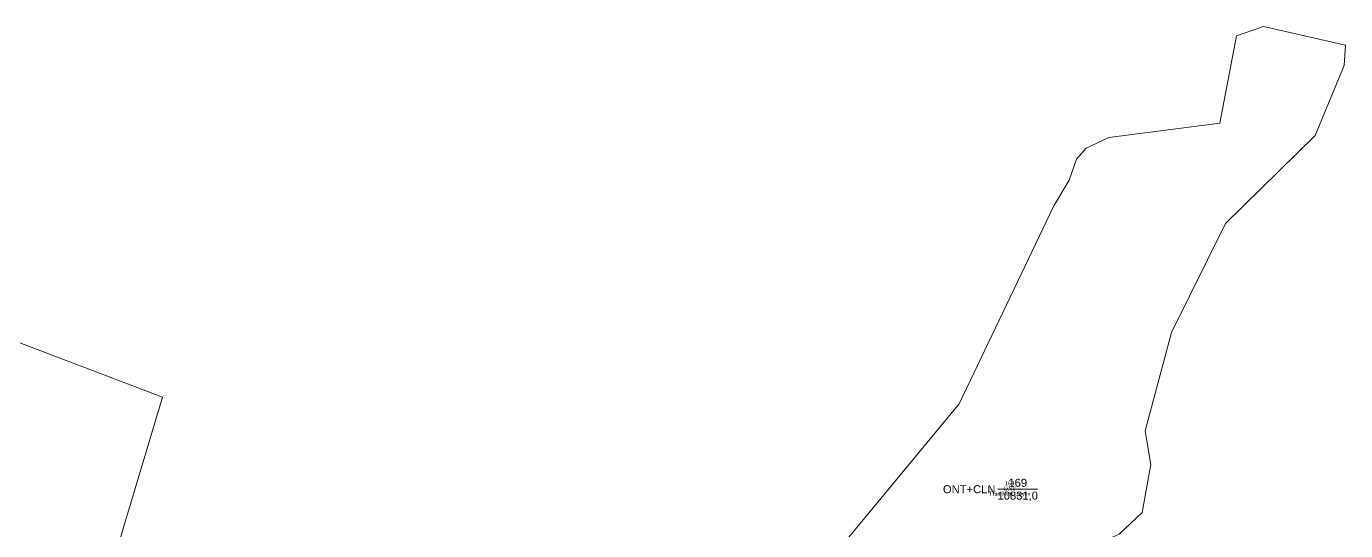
# Model space of a CAD drawing. Header units: metres. Extents: x 0 to 551036, y 0 to 1845929.
# Drawn here: x 548304.8 to 548634.5, y 1842246 to 1842372.1 of the extents above; entities that cross this region are included whole.
import ezdxf
from ezdxf.enums import TextEntityAlignment as Align

# ---------------------------------------------------------------- set-up
doc = ezdxf.new("R2010")
doc.units = ezdxf.units.M
doc.header["$MEASUREMENT"] = 0
for name, color, linetype, lineweight in [('Level 10', 7, 'Continuous', 0), ('Level 13', 7, 'Continuous', 0), ('Level 15', 7, 'Continuous', 0), ('Level 2', 7, 'Continuous', 0), ('Level 4', 7, 'Continuous', 0)]:
    doc.layers.add(name, color=color, linetype=linetype, lineweight=lineweight)
doc.styles.add('Style-Arial', font='arial.ttf')
doc.styles.add('Style-Times New Roman', font='times.ttf')

# ---------------------------------------------------------------- blocks, each defined once
blk = doc.blocks.new('N_THUA_177')
at = {"layer": 'Level 13', "color": 2, "linetype": 'Continuous', "lineweight": 0}
blk.add_line((-2.97, 0), (6.99, 0), dxfattribs=at)
at = {"layer": 'Level 13', "color": 5, "linetype": 'Continuous', "lineweight": 0, "style": 'Style-Arial'}
blk.add_text('169', height=2, dxfattribs=at).set_placement((2.01, 1.6), align=Align.MIDDLE_CENTER)
at = {"layer": 'Level 2', "color": 3, "linetype": 'Continuous', "lineweight": 0, "style": 'Style-Arial'}
blk.add_text('ONT+CLN', height=2, dxfattribs=at).set_placement((-3.57, 0), align=Align.MIDDLE_RIGHT)
at = {"layer": 'Level 4', "color": 1, "linetype": 'Continuous', "lineweight": 0, "style": 'Style-Arial'}
blk.add_text('10831,0', height=2, dxfattribs=at).set_placement((2.01, -1.6), align=Align.MIDDLE_CENTER)

msp = doc.modelspace()

# ---------------------------------------------------------------- linework, layer by layer
at = {"layer": 'Level 10', "color": 5, "linetype": 'Continuous', "lineweight": 0, "flags": 128}
for points in [[(548563.85, 1842232.93), (548570.29, 1842242.01), (548573.38, 1842243.12), (548577.93, 1842245.16), (548583.63, 1842250.58), (548585.81, 1842262.58), (548584.44, 1842270.96), (548591.02, 1842295.54), (548604.46, 1842322.8), (548626.93, 1842344.8), (548634.14, 1842362.34), (548634.52, 1842367.43), (548614, 1842372.13), (548607.21, 1842369.77), (548603.09, 1842347.92), (548575.33, 1842344.32), (548569.7, 1842341.67), (548567.28, 1842338.89), (548565.46, 1842333.64), (548561.57, 1842327.27), (548537.9, 1842277.76), (548478.7714, 1842206.1915)], [(548209.38, 1842289.72), (548242.11, 1842328.38), (548297.13, 1842295.21), (548338.83, 1842279.38), (548321.97, 1842223.14), (548320.17, 1842217.13), (548319.39, 1842214.54), (548296.64, 1842211.26), (548273.24, 1842214.19), (548233.19, 1842227.08)]]:
    msp.add_lwpolyline(points, dxfattribs=at)

# ---------------------------------------------------------------- block references
at = {"layer": 'Level 2', "color": 3, "linetype": 'Continuous', "lineweight": 0}
msp.add_blockref('N_THUA_177', (548550.55396, 1842256.37836), dxfattribs=at)

# ---------------------------------------------------------------- texts
at = {"layer": 'Level 15', "color": 2, "linetype": 'Continuous', "lineweight": 0, "insert": (548550.55396, 1842256.37836), "char_height": 1, "attachment_point": 5, "line_spacing_factor": 0.790495, "style": 'Style-Times New Roman'}
msp.add_mtext('169\\PONT\\PTrần Hữu Quyện', dxfattribs=at)

doc.saveas('drawing.dxf')
